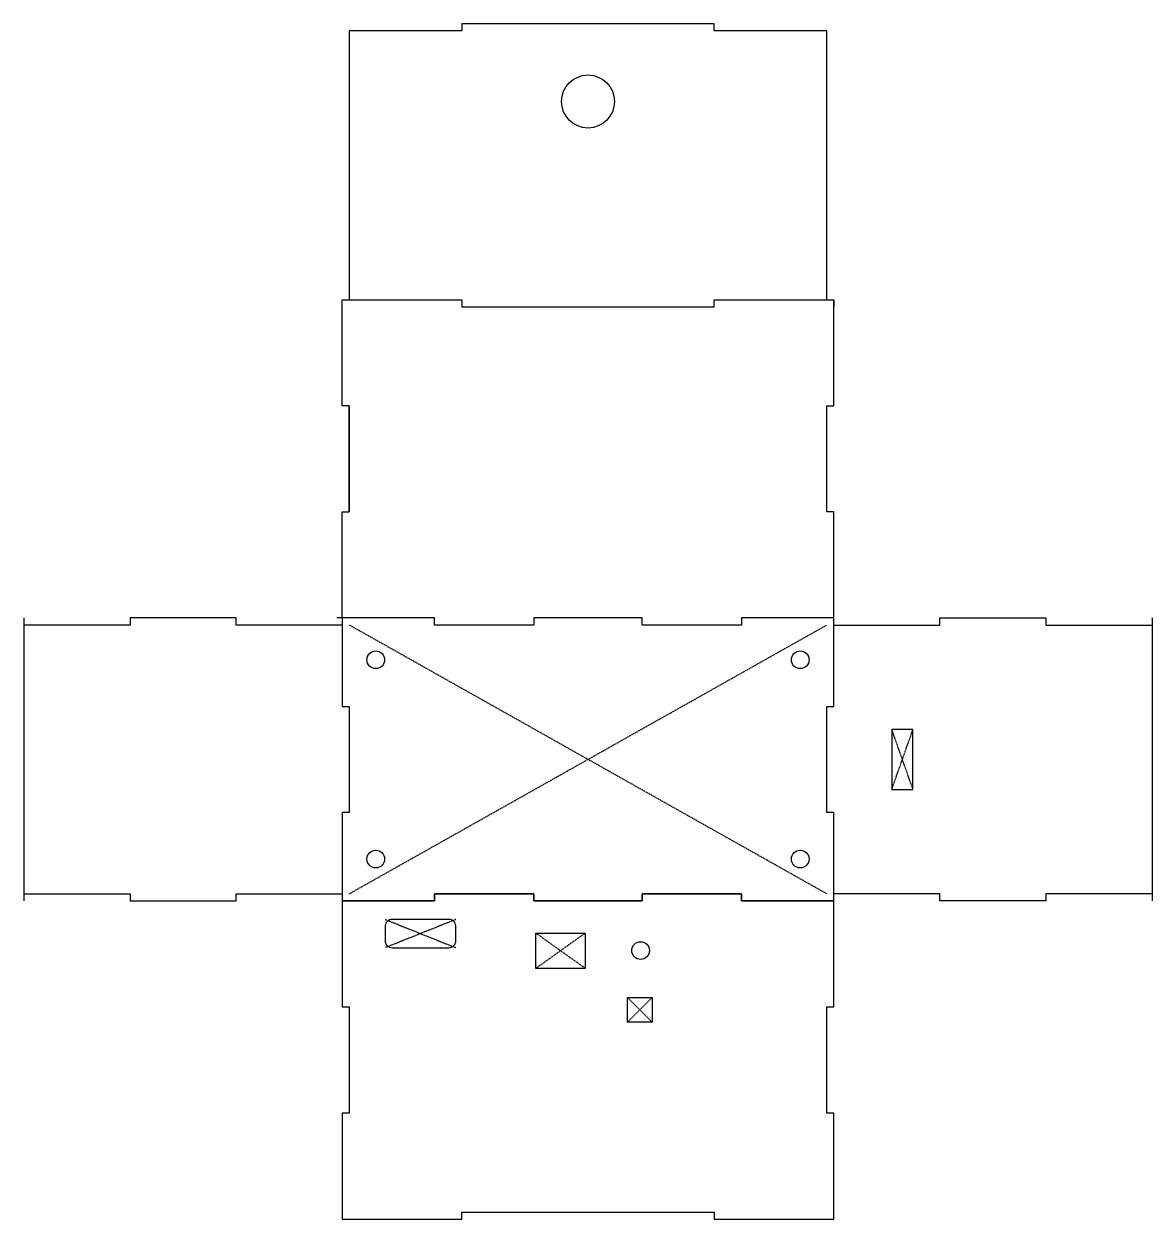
# Model space of a CAD drawing. Header units: millimetres. Extents: x -159 to 159, y -130 to 208.
import ezdxf

# ---------------------------------------------------------------- set-up
doc = ezdxf.new("R2010")
doc.units = ezdxf.units.MM
doc.linetypes.add('DASHED', pattern=[0.2067, 0.1654, -0.0413])

msp = doc.modelspace()

# ---------------------------------------------------------------- linework, layer by layer
for p, q in [((69.5, 130), (69.5, 128)), ((-67.5, 100), (-67.5, 70)), ((-67.5, 70), (-67.5, 100)), ((-69.5, 40), (-69.5, 70)), ((-69.5, 70), (-67.5, 70)), ((-159.5, 40), (-159.5, -40)), ((-69.5, 40), (-71.05, 40)), ((159.5, 40), (159.5, -40))]:
    msp.add_line(p, q)
at = {"color": 190, "linetype": 'DASHED', "lineweight": 25, "true_color": 0x8018ff}
for p, q in [((-67.5, -38), (67.5, 38)), ((67.5, -38), (-67.5, 38)), ((85.89, -8.5), (91.89, 8.5)), ((91.89, -8.5), (85.89, 8.5)), ((-57.36, -45.26), (-37.36, -53.26)), ((-37.36, -45.26), (-57.36, -53.26)), ((-0.76, -59.1), (-14.76, -49.1)), ((-14.76, -59.1), (-0.76, -49.1)), ((11.15, -67.32), (18.15, -74.32)), ((18.15, -67.32), (11.15, -74.32))]:
    msp.add_line(p, q, dxfattribs=at)
for points in [[(67.5, 130), (67.5, 206), (35.72, 206), (35.72, 208), (-35.72, 208), (-35.72, 206), (-67.5, 206), (-67.5, 130)], [(-67.5, 100), (-69.5, 100), (-69.5, 130), (-35.72, 130), (-35.72, 128), (35.72, 128), (35.72, 130), (69.5, 130)], [(69.5, 40), (69.5, 70), (67.5, 70), (67.5, 100), (69.5, 100), (69.5, 130)], [(-69.5, 38), (-99.5, 38), (-99.5, 40), (-129.5, 40), (-129.5, 38), (-159.5, 38)], [(-69.5, 40), (-69.5, 15), (-67.5, 15), (-67.5, -15), (-69.5, -15), (-69.5, -40)], [(69.5, 40), (43.44, 40), (43.44, 38), (15.27, 38), (15.27, 40), (-15.27, 40), (-15.27, 38), (-43.44, 38), (-43.44, 40), (-69.5, 40)], [(69.5, 38), (99.5, 38), (99.5, 40), (129.5, 40), (129.5, 38), (159.5, 38)], [(69.5, -40), (69.5, -15), (67.5, -15), (67.5, 15), (69.5, 15)], [(-159.5, -38), (-129.5, -38), (-129.5, -40), (-99.5, -40), (-99.5, -38), (-69.5, -38)], [(69.5, -40), (43.44, -40), (43.44, -38), (15.27, -38), (15.27, -40), (-15.27, -40), (-15.27, -38), (-43.44, -38), (-43.44, -40), (-69.5, -40)], [(-69.5, -40), (-69.5, -70), (-67.5, -70), (-67.5, -100), (-69.5, -100), (-69.5, -130), (-35.72, -130), (-35.72, -128), (35.72, -128), (35.72, -130), (69.5, -130), (69.5, -100), (67.5, -100), (67.5, -70), (69.5, -70), (69.5, -40)], [(159.5, -38), (129.5, -38), (129.5, -40), (99.5, -40), (99.5, -38), (69.5, -38)]]:
    msp.add_lwpolyline(points)
for points in [[(69.5, 40), (43.44, 40), (43.44, 38), (15.27, 38), (15.27, 40), (-15.27, 40), (-15.27, 38), (-43.44, 38), (-43.44, 40), (-69.5, 40), (-69.5, 15), (-67.5, 15), (-67.5, -15), (-69.5, -15), (-69.5, -40), (-43.44, -40), (-43.44, -38), (-15.27, -38), (-15.27, -40), (15.27, -40), (15.27, -38), (43.44, -38), (43.44, -40), (69.5, -40), (69.5, -15), (67.5, -15), (67.5, 15), (69.5, 15)], [(69.5, 15), (69.5, 40), (43.44, 40), (43.44, 38), (15.27, 38), (15.27, 40), (-15.27, 40), (-15.27, 38), (-43.44, 38), (-43.44, 40), (-69.5, 40), (-69.5, 15), (-67.5, 15), (-67.5, -15), (-69.5, -15), (-69.5, -40), (-43.44, -40), (-43.44, -38), (-15.27, -38), (-15.27, -40), (15.27, -40), (15.27, -38), (43.44, -38), (43.44, -40), (69.5, -40), (69.5, -15), (67.5, -15), (67.5, 15)], [(85.89, -8.5), (91.89, -8.5), (91.89, 8.5), (85.89, 8.5)], [(69.5, -40), (43.44, -40), (43.44, -38), (15.27, -38), (15.27, -40), (-15.27, -40), (-15.27, -38), (-43.44, -38), (-43.44, -40), (-69.5, -40), (-69.5, -70), (-67.5, -70), (-67.5, -100), (-69.5, -100), (-69.5, -130), (-35.72, -130), (-35.72, -128), (35.72, -128), (35.72, -130), (69.5, -130), (69.5, -100), (67.5, -100), (67.5, -70), (69.5, -70)], [(-0.76, -59.1), (-14.76, -59.1), (-14.76, -49.1), (-0.76, -49.1)], [(11.15, -67.32), (18.15, -67.32), (18.15, -74.32), (11.15, -74.32)]]:
    msp.add_lwpolyline(points, close=True)
msp.add_lwpolyline([(-37.36, -51.26), (-37.36, -47.26, 0.414214), (-39.36, -45.26), (-55.36, -45.26, 0.414214), (-57.36, -47.26), (-57.36, -51.26, 0.414214), (-55.36, -53.26), (-39.36, -53.26, 0.414214)], format="xyb", close=True)
for centre, radius in [((0, 186.06), 7.5), ((-60, 28.17), 2.5), ((60, 28.17), 2.5), ((-60, -28.17), 2.5), ((60, -28.17), 2.5), ((14.87, -54.05), 2.5)]:
    msp.add_circle(centre, radius)

doc.saveas('drawing.dxf')
